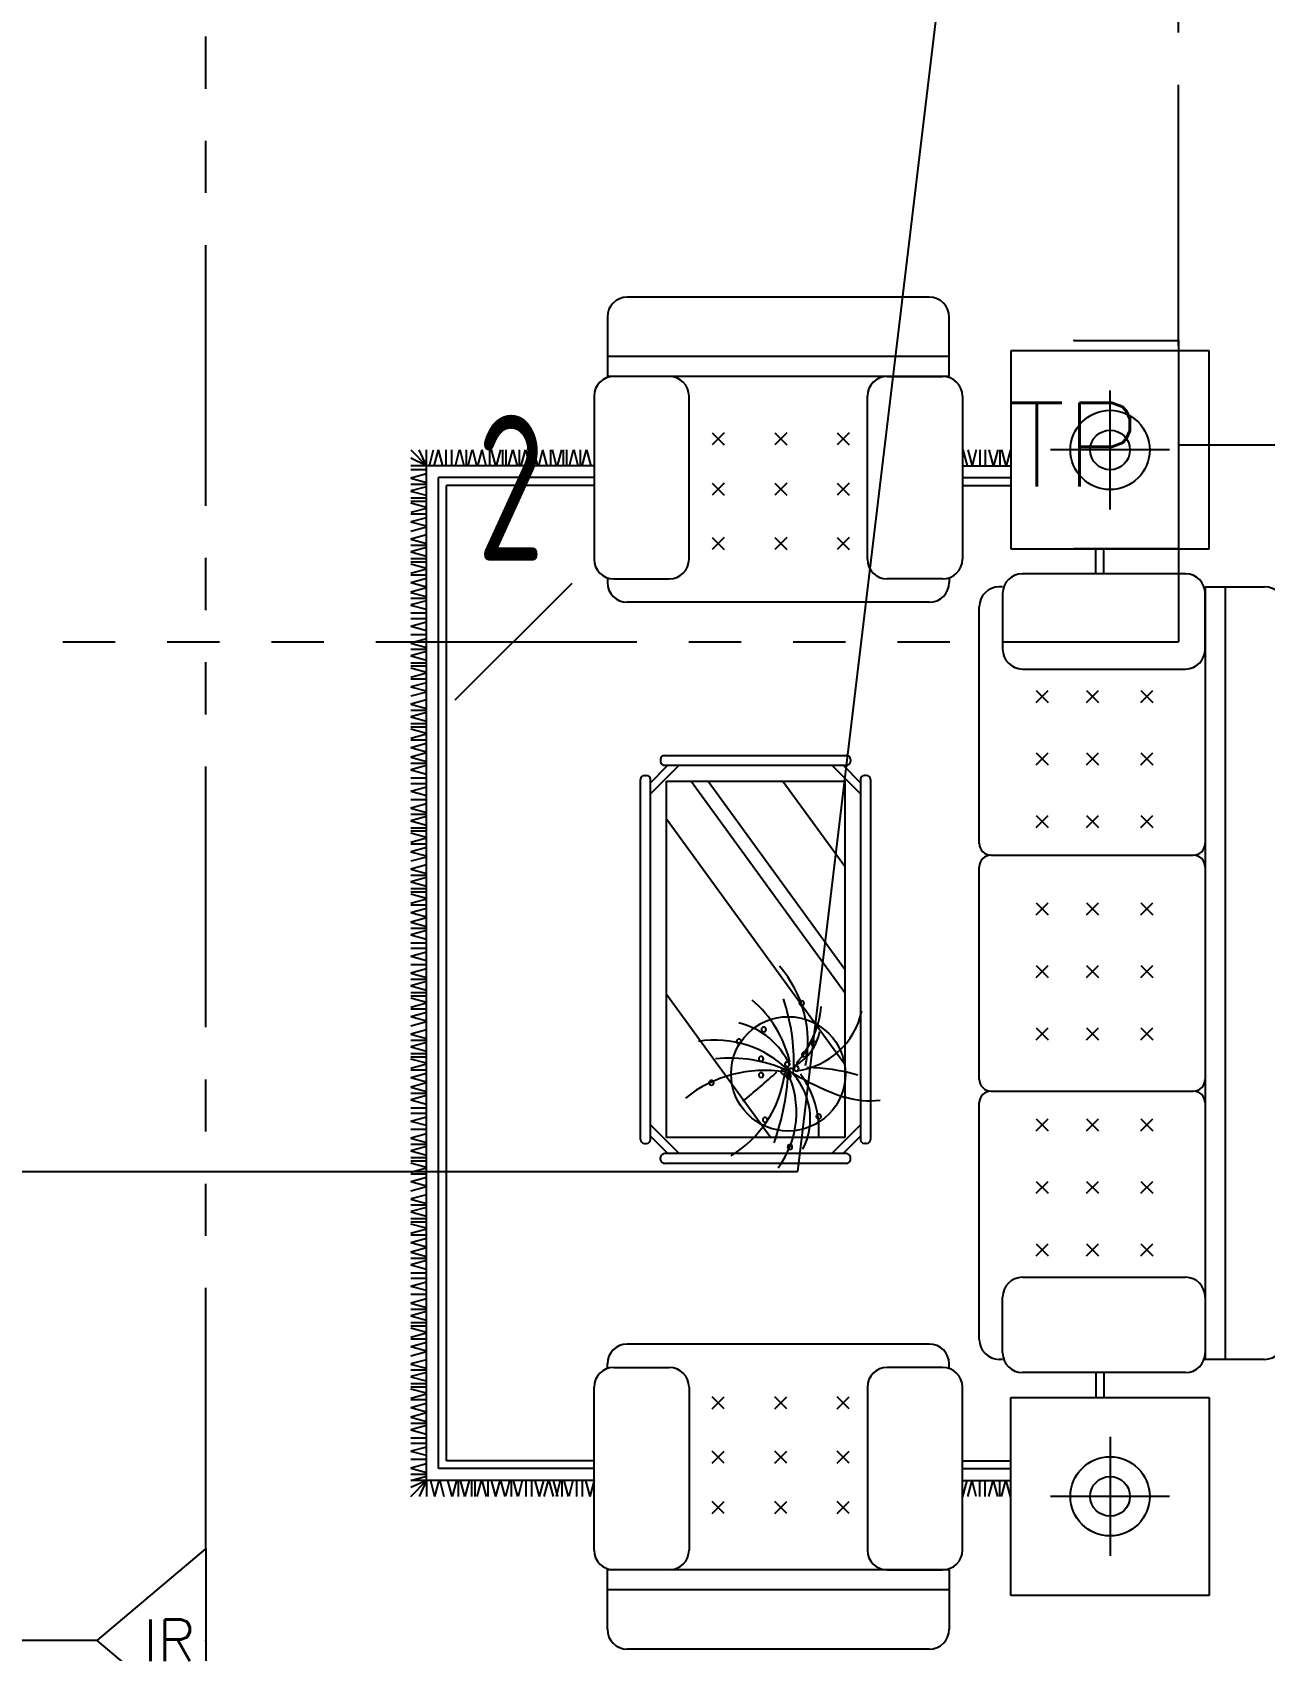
# Model space of a CAD drawing. Extents: x -41969 to 449372, y 65390 to 759577.
# Drawn here: x 323805 to 326758, y 710977 to 714857 of the extents above; entities that cross this region are included whole.
import ezdxf
from ezdxf.enums import TextEntityAlignment as Align

# ---------------------------------------------------------------- set-up
doc = ezdxf.new("R2010")
doc.units = 0
doc.header["$LTSCALE"] = 1000
doc.header["$MEASUREMENT"] = 0
doc.linetypes.add('PHANTOM2', pattern=[1.25, 0.625, -0.125, 0.125, -0.125, 0.125, -0.125])
doc.linetypes.add('PHANTOM3', pattern=[1.5, 0.625, -0.125, 0.125, -0.125, 0.125, -0.125, 0.125, -0.125])
for name, color, linetype in [('DIM-照明', 3, 'Continuous'), ('EQUIP-通讯', 241, 'Continuous'), ('WIRE-照明', 120, 'Continuous'), ('装修家具', 8, 'Continuous')]:
    doc.layers.add(name, color=color, linetype=linetype)
doc.styles.add('_TEL_DIM', font='SIMPLEX', dxfattribs={"width": 0.8, "height": 3.5, "bigfont": 'HZTXT'})
doc.styles.add('DIM_FONT', font='SIMPLEX', dxfattribs={"width": 0.7, "bigfont": 'GBCBIG'})
doc.styles.get("Standard").update_dxf_attribs({"font": 'gbenor.shx', "bigfont": 'gbcbig.shx'})
doc.linetypes.add('TV', pattern='A,2.8,-0.1,["TV",_TEL_DIM,S=0.07,R=0,X=0,Y=-0.1],-0.52', length=3.42)

# ---------------------------------------------------------------- blocks, each defined once
blk = doc.blocks.new('A$C65FF3140')
at = {"color": 8}
for p, q in [((-10950.9, -6010.3), (-11674.9, -6010.3)), ((-11722.4, -6057.8), (-11722.4, -6202.9)), ((-10903.4, -6200.3), (-10903.4, -6057.8)), ((-10903.4, -6152.8), (-11722.4, -6152.8)), ((-10280.4, -6139.1), (-10755.2, -6139.1)), ((-10755.2, -6139.1), (-10755.2, -6613.9)), ((-10280.4, -6613.9), (-10280.4, -6139.1)), ((-10903.4, -6200.3), (-11722.4, -6200.3)), ((-11574.1, -6200.3), (-11706.7, -6200.3)), ((-11051.8, -6200.3), (-10919.1, -6200.3)), ((-10517.8, -6518.9), (-10517.8, -6234)), ((-11754.2, -6247.7), (-11754.2, -6638.2)), ((-11526.6, -6638.2), (-11526.6, -6247.7)), ((-11099.2, -6638.2), (-11099.2, -6247.7)), ((-10871.7, -6247.7), (-10871.7, -6638.2)), ((-11442.2, -6335.4), (-11470.9, -6364)), ((-11470.9, -6335.4), (-11442.2, -6364)), ((-11292.6, -6335.4), (-11321.2, -6364)), ((-11321.2, -6335.4), (-11292.6, -6364)), ((-11142.9, -6335.4), (-11171.6, -6364)), ((-11171.6, -6335.4), (-11142.9, -6364)), ((-12193.4, -6376.5), (-12155.4, -6414.5)), ((-12155.4, -6414.5), (-12193.4, -6396.5)), ((-12155.4, -6414.5), (-12173.1, -6376.5)), ((-12155.4, -6414.5), (-12155.4, -6376.5)), ((-12148.8, -6414.5), (-12138.6, -6376.5)), ((-12137.3, -6414.5), (-12127.2, -6376.5)), ((-12116.8, -6414.5), (-12127, -6376.5)), ((-12108.4, -6414.5), (-12108.4, -6376.5)), ((-12095.4, -6414.5), (-12095.4, -6376.5)), ((-12086.6, -6414.5), (-12076.5, -6376.5)), ((-12065.2, -6414.5), (-12075.4, -6376.5)), ((-12060.2, -6414.5), (-12060.2, -6376.5)), ((-12056.2, -6414.5), (-12046.1, -6376.5)), ((-12034.8, -6414.5), (-12045, -6376.5)), ((-12032.9, -6414.5), (-12022.7, -6376.5)), ((-12012.4, -6414.5), (-12022.5, -6376.5)), ((-12004, -6414.5), (-12004, -6376.5)), ((-11989.8, -6414.5), (-12000, -6376.5)), ((-11987.9, -6414.5), (-11977.8, -6376.5)), ((-11973.2, -6414.5), (-11973.2, -6376.5)), ((-11965.2, -6414.5), (-11965.2, -6376.5)), ((-11959.3, -6414.5), (-11949.1, -6376.5)), ((-11937.8, -6414.5), (-11948, -6376.5)), ((-11932.8, -6414.5), (-11932.8, -6376.5)), ((-11928.9, -6414.5), (-11918.7, -6376.5)), ((-11907.4, -6414.5), (-11917.6, -6376.5)), ((-11888.8, -6414.5), (-11899, -6376.5)), ((-11886.9, -6414.5), (-11876.7, -6376.5)), ((-11866.4, -6414.5), (-11876.6, -6376.5)), ((-11858, -6414.5), (-11858, -6376.5)), ((-11843.9, -6414.5), (-11854, -6376.5)), ((-11842, -6414.5), (-11831.8, -6376.5)), ((-11827.2, -6414.5), (-11827.2, -6376.5)), ((-11819.2, -6414.5), (-11819.2, -6376.5)), ((-11813.3, -6414.5), (-11803.1, -6376.5)), ((-11791.9, -6414.5), (-11802, -6376.5)), ((-11786.8, -6414.5), (-11786.8, -6376.5)), ((-11782.9, -6414.5), (-11772.7, -6376.5)), ((-11761.4, -6414.5), (-11771.6, -6376.5)), ((-10870.3, -6376.5), (-10860.1, -6414.5)), ((-10858.8, -6376.5), (-10848.6, -6414.5)), ((-10838.3, -6376.5), (-10848.4, -6414.5)), ((-10829.9, -6376.5), (-10829.9, -6414.5)), ((-10816.9, -6376.5), (-10816.9, -6414.5)), ((-10808.1, -6376.5), (-10797.9, -6414.5)), ((-10786.7, -6376.5), (-10796.8, -6414.5)), ((-10781.6, -6376.5), (-10781.6, -6414.5)), ((-10777.7, -6376.5), (-10767.5, -6414.5)), ((-10756.3, -6376.5), (-10766.4, -6414.5)), ((-10375.4, -6376.5), (-10660.3, -6376.5)), ((-12155.4, -6414.5), (-12193.4, -6414.5)), ((-12155.4, -6424), (-12193.4, -6424)), ((-12155.4, -6434), (-12193.4, -6444.2)), ((-12155.4, -8847), (-12155.4, -6414.5)), ((-11754.2, -6414.5), (-12155.4, -6414.5)), ((-10871.7, -6414.5), (-10755.2, -6414.5)), ((-12155.4, -6455.5), (-12193.4, -6445.3)), ((-12155.4, -6459.4), (-12193.4, -6459.4)), ((-12155.4, -6464.5), (-12193.4, -6474.6)), ((-12155.4, -6485.9), (-12193.4, -6475.7)), ((-12126.9, -8818.5), (-12126.9, -6442.9)), ((-11754.2, -6442.9), (-12126.9, -6442.9)), ((-12108, -8799.5), (-12108, -6461.9)), ((-11754.2, -6461.9), (-12108, -6461.9)), ((-11442.2, -6456), (-11470.9, -6484.6)), ((-11470.9, -6456), (-11442.2, -6484.6)), ((-11292.6, -6456), (-11321.2, -6484.6)), ((-11321.2, -6456), (-11292.6, -6484.6)), ((-11142.9, -6456), (-11171.6, -6484.6)), ((-11171.6, -6456), (-11142.9, -6484.6)), ((-10871.7, -6442.9), (-10755.2, -6442.9)), ((-10871.7, -6461.9), (-10755.2, -6461.9)), ((-12155.4, -6491.8), (-12193.4, -6491.8)), ((-12155.4, -6499.8), (-12193.4, -6499.8)), ((-12155.4, -6514.5), (-12193.4, -6504.4)), ((-12155.4, -6516.5), (-12193.4, -6526.6)), ((-12155.4, -6530.6), (-12193.4, -6530.6)), ((-12155.4, -6539), (-12193.4, -6549.2)), ((-12155.4, -6559.5), (-12193.4, -6549.3)), ((-12155.4, -6561.4), (-12193.4, -6571.6)), ((-12155.4, -6580), (-12193.4, -6590.2)), ((-12155.4, -6601.5), (-12193.4, -6591.3)), ((-11442.2, -6586.2), (-11470.9, -6614.9)), ((-11470.9, -6586.2), (-11442.2, -6614.9)), ((-11321.2, -6586.2), (-11292.6, -6614.9)), ((-11292.6, -6586.2), (-11321.2, -6614.9)), ((-11142.9, -6586.2), (-11171.6, -6614.9)), ((-11171.6, -6586.2), (-11142.9, -6614.9)), ((-12155.4, -6605.4), (-12193.4, -6605.4)), ((-12155.4, -6610.4), (-12193.4, -6620.6)), ((-12155.4, -6631.9), (-12193.4, -6621.7)), ((-10755.2, -6613.9), (-10280.4, -6613.9)), ((-10551.6, -6673.1), (-10551.6, -6613.9)), ((-10532.6, -6673.1), (-10532.6, -6613.9)), ((-12155.4, -6637.8), (-12193.4, -6637.8)), ((-12155.4, -6645.8), (-12193.4, -6645.8)), ((-12155.4, -6660.5), (-12193.4, -6650.4)), ((-12155.4, -6662.4), (-12193.4, -6672.6)), ((-12155.4, -6676.6), (-12193.4, -6676.6)), ((-12155.4, -6685), (-12193.4, -6695.1)), ((-12155.4, -6705.5), (-12193.4, -6695.3)), ((-12155.4, -6707.4), (-12193.4, -6717.6)), ((-11722.4, -6685.6), (-11722.4, -6694.1)), ((-11706.7, -6685.6), (-11574.1, -6685.6)), ((-10919.1, -6685.6), (-11051.8, -6685.6)), ((-10903.4, -6685.6), (-10903.4, -6694.1)), ((-10775.3, -6704.9), (-10783.7, -6704.9)), ((-10337.4, -6673.1), (-10727.8, -6673.1)), ((-10289.9, -6704.9), (-10147.5, -6704.9)), ((-10289.9, -6704.9), (-10289.9, -8556.6)), ((-10242.4, -6704.9), (-10242.4, -8556.6)), ((-12155.4, -6728.8), (-12193.4, -6718.7)), ((-12155.4, -6732.8), (-12193.4, -6732.8)), ((-12155.4, -6737.8), (-12193.4, -6748)), ((-12155.4, -6759.2), (-12193.4, -6749.1)), ((-10950.9, -6741.5), (-11674.9, -6741.5)), ((-10775.3, -6720.6), (-10775.3, -6854.2)), ((-10289.9, -6854.2), (-10289.9, -6720.6)), ((-12155.4, -6768), (-12193.4, -6768)), ((-12155.4, -6781), (-12193.4, -6781)), ((-10831.2, -7320.4), (-10831.2, -6752.3)), ((-12155.4, -6789.4), (-12193.4, -6799.6)), ((-12155.4, -6809.9), (-12193.4, -6799.8)), ((-12155.4, -6819.4), (-12193.4, -6819.4)), ((-12155.4, -6829.5), (-12193.4, -6839.7)), ((-12155.4, -6851), (-12193.4, -6840.8)), ((-12155.4, -6854.9), (-12193.4, -6854.9)), ((-12155.4, -6859.9), (-12193.4, -6870.1)), ((-12155.4, -6881.4), (-12193.4, -6871.2)), ((-12155.4, -6887.3), (-12193.4, -6887.3)), ((-12155.4, -6895.2), (-12193.4, -6895.2)), ((-12155.4, -6910), (-12193.4, -6899.8)), ((-10727.8, -6901.6), (-10337.4, -6901.6)), ((-12155.4, -6911.9), (-12193.4, -6922.1)), ((-12155.4, -6926.1), (-12193.4, -6926.1)), ((-12155.4, -6934.4), (-12193.4, -6944.6)), ((-12155.4, -6955), (-12193.4, -6944.8)), ((-12155.4, -6956.9), (-12193.4, -6967.1)), ((-12155.4, -6975.5), (-12193.4, -6985.7)), ((-10695.1, -6981.9), (-10666.5, -6953.3)), ((-10695.1, -6953.3), (-10666.5, -6981.9)), ((-10574.5, -6981.9), (-10545.8, -6953.3)), ((-10574.5, -6953.3), (-10545.8, -6981.9)), ((-10444.2, -6981.9), (-10415.6, -6953.3)), ((-10444.2, -6953.3), (-10415.6, -6981.9)), ((-12155.4, -6996.9), (-12193.4, -6986.8)), ((-12155.4, -7000.9), (-12193.4, -7000.9)), ((-12155.4, -7005.9), (-12193.4, -7016.1)), ((-12155.4, -7027.4), (-12193.4, -7017.2)), ((-12155.4, -7033.3), (-12193.4, -7033.3)), ((-12155.4, -7041.2), (-12193.4, -7041.2)), ((-12155.4, -7056), (-12193.4, -7045.8)), ((-12155.4, -7057.9), (-12193.4, -7068.1)), ((-12155.4, -7072.1), (-12193.4, -7072.1)), ((-12155.4, -7080.4), (-12193.4, -7090.6)), ((-12155.4, -7101), (-12193.4, -7090.8)), ((-12155.4, -7102.9), (-12193.4, -7113)), ((-12155.4, -7124.3), (-12193.4, -7114.1)), ((-12155.4, -7128.3), (-12193.4, -7128.3)), ((-12155.4, -7133.3), (-12193.4, -7143.5)), ((-11619, -7201.2), (-11550.4, -7132.5)), ((-11619, -7174.3), (-11577.2, -7132.5)), ((-11594.7, -7118.3), (-11594.7, -7123)), ((-11585.2, -7108.8), (-11149.5, -7108.8)), ((-11585.2, -7132.5), (-11149.5, -7132.5)), ((-11115.7, -7201.2), (-11184.4, -7132.5)), ((-11115.7, -7174.3), (-11157.5, -7132.5)), ((-11140, -7118.3), (-11140, -7123)), ((-10695.1, -7131.6), (-10666.5, -7102.9)), ((-10695.1, -7102.9), (-10666.5, -7131.6)), ((-10574.5, -7131.6), (-10545.8, -7102.9)), ((-10574.5, -7102.9), (-10545.8, -7131.6)), ((-10444.2, -7102.9), (-10415.6, -7131.6)), ((-10444.2, -7131.6), (-10415.6, -7102.9)), ((-12155.4, -7154.7), (-12193.4, -7144.5)), ((-12155.4, -7163.5), (-12193.4, -7163.5)), ((-12155.4, -7176.5), (-12193.4, -7176.5)), ((-11642.8, -8029.3), (-11642.8, -7166.3)), ((-11633.3, -7156.8), (-11628.5, -7156.8)), ((-11619, -8029.3), (-11619, -7166.3)), ((-11581, -7170.5), (-11153.7, -7170.5)), ((-11581, -8025.1), (-11581, -7170.5)), ((-11521.8, -7170.5), (-11153.7, -7677.2)), ((-11481, -7170.5), (-11153.7, -7621)), ((-11301.8, -7170.5), (-11153.7, -7374.4)), ((-11153.7, -7170.5), (-11153.7, -8025.1)), ((-11115.7, -7166.3), (-11115.7, -8029.3)), ((-11101.5, -7156.8), (-11106.2, -7156.8)), ((-11092, -7166.3), (-11092, -8029.3)), ((-12155.4, -7184.9), (-12193.4, -7195.1)), ((-12155.4, -7205.4), (-12193.4, -7195.2)), ((-12155.4, -7214.9), (-12193.4, -7214.9)), ((-12155.4, -7225), (-12193.4, -7235.2)), ((-12155.4, -7246.4), (-12193.4, -7236.3)), ((-12155.4, -7250.4), (-12193.4, -7250.4)), ((-10695.1, -7281.2), (-10666.5, -7252.6)), ((-10695.1, -7252.6), (-10666.5, -7281.2)), ((-10574.5, -7281.2), (-10545.8, -7252.6)), ((-10574.5, -7252.6), (-10545.8, -7281.2)), ((-10444.2, -7281.2), (-10415.6, -7252.6)), ((-10444.2, -7252.6), (-10415.6, -7281.2)), ((-12155.4, -7255.4), (-12193.4, -7265.6)), ((-12155.4, -7276.8), (-12193.4, -7266.7)), ((-12155.4, -7282.8), (-12193.4, -7282.8)), ((-12155.4, -7290.7), (-12193.4, -7290.7)), ((-11581, -7261), (-11153.7, -7849.2)), ((-12155.4, -7305.5), (-12193.4, -7295.3)), ((-12155.4, -7307.4), (-12193.4, -7317.6)), ((-12155.4, -7321.6), (-12193.4, -7321.6)), ((-12155.4, -7329.9), (-12193.4, -7340.1)), ((-12155.4, -7350.4), (-12193.4, -7340.3)), ((-12155.4, -7352.4), (-12193.4, -7362.5)), ((-10802.7, -7348), (-10318.4, -7348)), ((-12155.4, -7371), (-12193.4, -7381.1)), ((-12155.4, -7392.4), (-12193.4, -7382.2)), ((-12155.4, -7396.4), (-12193.4, -7396.4)), ((-12155.4, -7401.4), (-12193.4, -7411.6)), ((-10831.2, -7885.9), (-10831.2, -7375.5)), ((-12155.4, -7422.8), (-12193.4, -7412.6)), ((-12155.4, -7428.8), (-12193.4, -7428.8)), ((-12155.4, -7436.7), (-12193.4, -7436.7)), ((-12155.4, -7451.5), (-12193.4, -7441.3)), ((-12155.4, -7453.4), (-12193.4, -7463.6)), ((-12155.4, -7467.5), (-12193.4, -7467.5)), ((-12155.4, -7475.9), (-12193.4, -7486.1)), ((-12155.4, -7496.4), (-12193.4, -7486.2)), ((-10695.1, -7462.5), (-10666.5, -7491.2)), ((-10695.1, -7491.2), (-10666.5, -7462.5)), ((-10574.5, -7462.5), (-10545.8, -7491.2)), ((-10574.5, -7491.2), (-10545.8, -7462.5)), ((-10444.2, -7462.5), (-10415.6, -7491.2)), ((-10444.2, -7491.2), (-10415.6, -7462.5)), ((-12155.4, -7498.3), (-12193.4, -7508.5)), ((-12155.4, -7519.8), (-12193.4, -7509.6)), ((-12155.4, -7523.7), (-12193.4, -7523.7)), ((-12155.4, -7528.7), (-12193.4, -7538.9)), ((-12155.4, -7550.2), (-12193.4, -7540)), ((-12155.4, -7559), (-12193.4, -7559)), ((-12155.4, -7572), (-12193.4, -7572)), ((-12155.4, -7580.3), (-12193.4, -7590.5)), ((-12155.4, -7600.9), (-12193.4, -7590.7)), ((-12155.4, -7610.4), (-12193.4, -7610.4)), ((-12155.4, -7620.5), (-12193.4, -7630.6)), ((-12155.4, -7641.9), (-12193.4, -7631.7)), ((-10695.1, -7612.2), (-10666.5, -7640.8)), ((-10695.1, -7640.8), (-10666.5, -7612.2)), ((-10574.5, -7612.2), (-10545.8, -7640.8)), ((-10574.5, -7640.8), (-10545.8, -7612.2)), ((-10444.2, -7640.8), (-10415.6, -7612.2)), ((-10444.2, -7612.2), (-10415.6, -7640.8)), ((-12155.4, -7645.9), (-12193.4, -7645.9)), ((-12155.4, -7650.9), (-12193.4, -7661)), ((-12155.4, -7672.3), (-12193.4, -7662.1)), ((-12155.4, -7678.2), (-12193.4, -7678.2)), ((-11581, -7680.8), (-11330.9, -8025.1)), ((-12155.4, -7686.2), (-12193.4, -7686.2)), ((-12155.4, -7701), (-12193.4, -7690.8)), ((-12155.4, -7702.9), (-12193.4, -7713)), ((-12155.4, -7717), (-12193.4, -7717)), ((-12155.4, -7725.4), (-12193.4, -7735.6)), ((-12155.4, -7745.9), (-12193.4, -7735.7)), ((-12155.4, -7747.8), (-12193.4, -7758)), ((-12155.4, -7766.4), (-12193.4, -7776.6)), ((-12155.4, -7787.9), (-12193.4, -7777.7)), ((-12155.4, -7791.8), (-12193.4, -7791.8)), ((-12155.4, -7796.8), (-12193.4, -7807)), ((-10695.1, -7761.8), (-10666.5, -7790.5)), ((-10695.1, -7790.5), (-10666.5, -7761.8)), ((-10574.5, -7761.8), (-10545.8, -7790.5)), ((-10574.5, -7790.5), (-10545.8, -7761.8)), ((-10444.2, -7761.8), (-10415.6, -7790.5)), ((-10444.2, -7790.5), (-10415.6, -7761.8)), ((-12155.4, -7818.3), (-12193.4, -7808.1)), ((-12155.4, -7824.2), (-12193.4, -7824.2)), ((-12155.4, -7832.2), (-12193.4, -7832.2)), ((-12155.4, -7846.9), (-12193.4, -7836.8)), ((-12155.4, -7848.9), (-12193.4, -7859)), ((-12155.4, -7863), (-12193.4, -7863)), ((-12155.4, -7871.4), (-12193.4, -7881.5)), ((-12155.4, -7891.9), (-12193.4, -7881.7)), ((-12155.4, -7893.8), (-12193.4, -7904)), ((-12155.4, -7915.2), (-12193.4, -7905.1)), ((-10802.7, -7913.5), (-10318.4, -7913.5)), ((-12155.4, -7919.2), (-12193.4, -7919.2)), ((-12155.4, -7924.2), (-12193.4, -7934.4)), ((-12155.4, -7945.7), (-12193.4, -7935.5)), ((-10831.2, -8509.1), (-10831.2, -7941.1)), ((-12155.4, -7954.5), (-12193.4, -7954.5)), ((-12155.4, -7967.5), (-12193.4, -7967.5)), ((-12155.4, -7975.8), (-12193.4, -7986)), ((-12155.4, -7996.3), (-12193.4, -7986.2)), ((-10695.1, -8008.9), (-10666.5, -7980.2)), ((-10695.1, -7980.2), (-10666.5, -8008.9)), ((-10574.5, -8008.9), (-10545.8, -7980.2)), ((-10574.5, -7980.2), (-10545.8, -8008.9)), ((-10444.2, -8008.9), (-10415.6, -7980.2)), ((-10444.2, -7980.2), (-10415.6, -8008.9)), ((-12155.4, -8005.8), (-12193.4, -8005.8)), ((-12155.4, -8015.9), (-12193.4, -8026.1)), ((-12155.4, -8037.4), (-12193.4, -8027.2)), ((-11619, -7994.5), (-11550.4, -8063.1)), ((-11619, -8021.3), (-11577.2, -8063.1)), ((-11153.7, -8025.1), (-11581, -8025.1)), ((-11115.7, -7994.5), (-11184.4, -8063.1)), ((-11115.7, -8021.3), (-11157.5, -8063.1)), ((-12155.4, -8041.3), (-12193.4, -8041.3)), ((-12155.4, -8046.3), (-12193.4, -8056.5)), ((-12155.4, -8067.8), (-12193.4, -8057.6)), ((-11633.3, -8038.8), (-11628.5, -8038.8)), ((-11149.5, -8063.1), (-11585.2, -8063.1)), ((-11101.5, -8038.8), (-11106.2, -8038.8)), ((-12155.4, -8073.7), (-12193.4, -8073.7)), ((-12155.4, -8081.6), (-12193.4, -8081.6)), ((-12155.4, -8096.4), (-12193.4, -8086.3)), ((-12155.4, -8098.3), (-12193.4, -8108.5)), ((-11594.7, -8077.4), (-11594.7, -8072.6)), ((-11149.5, -8086.9), (-11585.2, -8086.9)), ((-11140, -8077.4), (-11140, -8072.6)), ((-12155.4, -8112.5), (-12193.4, -8112.5)), ((-12155.4, -8120.9), (-12193.4, -8131)), ((-12155.4, -8141.4), (-12193.4, -8131.2)), ((-12155.4, -8143.3), (-12193.4, -8153.5)), ((-10695.1, -8158.5), (-10666.5, -8129.9)), ((-10695.1, -8129.9), (-10666.5, -8158.5)), ((-10574.5, -8158.5), (-10545.8, -8129.9)), ((-10574.5, -8129.9), (-10545.8, -8158.5)), ((-10444.2, -8129.9), (-10415.6, -8158.5)), ((-10444.2, -8158.5), (-10415.6, -8129.9)), ((-12155.4, -8161.9), (-12193.4, -8172.1)), ((-12155.4, -8183.4), (-12193.4, -8173.2)), ((-12155.4, -8187.3), (-12193.4, -8187.3)), ((-12155.4, -8192.3), (-12193.4, -8202.5)), ((-12155.4, -8213.8), (-12193.4, -8203.6)), ((-12155.4, -8219.7), (-12193.4, -8219.7)), ((-12155.4, -8227.6), (-12193.4, -8227.6)), ((-12155.4, -8242.4), (-12193.4, -8232.2)), ((-12155.4, -8244.3), (-12193.4, -8254.5)), ((-12155.4, -8258.5), (-12193.4, -8258.5)), ((-12155.4, -8266.8), (-12193.4, -8277)), ((-12155.4, -8287.4), (-12193.4, -8277.2)), ((-12155.4, -8289.3), (-12193.4, -8299.5)), ((-12155.4, -8310.7), (-12193.4, -8300.5)), ((-10695.1, -8308.2), (-10666.5, -8279.5)), ((-10695.1, -8279.5), (-10666.5, -8308.2)), ((-10574.5, -8308.2), (-10545.8, -8279.5)), ((-10574.5, -8279.5), (-10545.8, -8308.2)), ((-10444.2, -8308.2), (-10415.6, -8279.5)), ((-10444.2, -8279.5), (-10415.6, -8308.2)), ((-12155.4, -8314.7), (-12193.4, -8314.7)), ((-12155.4, -8319.7), (-12193.4, -8329.9)), ((-12155.4, -8341.1), (-12193.4, -8330.9)), ((-12155.4, -8349.9), (-12193.4, -8349.9)), ((-12155.4, -8362.9), (-12193.4, -8362.9)), ((-12155.4, -8371.3), (-12193.4, -8381.5)), ((-10727.8, -8359.8), (-10337.4, -8359.8)), ((-12155.4, -8391.8), (-12193.4, -8381.6)), ((-12155.4, -8401.3), (-12193.4, -8401.3)), ((-12155.4, -8411.4), (-12193.4, -8421.6)), ((-10775.3, -8540.9), (-10775.3, -8407.3)), ((-10289.9, -8407.3), (-10289.9, -8540.9)), ((-12155.4, -8432.8), (-12193.4, -8422.7)), ((-12155.4, -8436.8), (-12193.4, -8436.8)), ((-12155.4, -8441.8), (-12193.4, -8452)), ((-12155.4, -8463.3), (-12193.4, -8453.1)), ((-12155.4, -8469.2), (-12193.4, -8469.2)), ((-12155.4, -8477.1), (-12193.4, -8477.1)), ((-12155.4, -8491.9), (-12193.4, -8481.7)), ((-12155.4, -8493.8), (-12193.4, -8504)), ((-12155.4, -8508), (-12193.4, -8508)), ((-12155.4, -8516.3), (-12193.4, -8526.5)), ((-12155.4, -8536.8), (-12193.4, -8526.7)), ((-10950.9, -8519.9), (-11674.9, -8519.9)), ((-12155.4, -8538.8), (-12193.4, -8548.9)), ((-12155.4, -8557.4), (-12193.4, -8567.6)), ((-12155.4, -8578.8), (-12193.4, -8568.6)), ((-11722.4, -8575.8), (-11722.4, -8567.4)), ((-10903.4, -8575.8), (-10903.4, -8567.4)), ((-10775.3, -8556.6), (-10783.7, -8556.6)), ((-10147.5, -8556.6), (-10292.6, -8556.6)), ((-12155.4, -8582.8), (-12193.4, -8582.8)), ((-12155.4, -8587.8), (-12193.4, -8598)), ((-12155.4, -8609.2), (-12193.4, -8599.1)), ((-11706.7, -8575.8), (-11574.1, -8575.8)), ((-10919.1, -8575.8), (-11051.8, -8575.8)), ((-10337.4, -8588.4), (-10727.8, -8588.4)), ((-10551.6, -8588.4), (-10551.6, -8647.6)), ((-10532.6, -8588.4), (-10532.6, -8647.6)), ((-12155.4, -8615.2), (-12193.4, -8615.2)), ((-12155.4, -8623.1), (-12193.4, -8623.1)), ((-12155.4, -8637.9), (-12193.4, -8627.7)), ((-12155.4, -8639.8), (-12193.4, -8650)), ((-11754.2, -9013.7), (-11754.2, -8623.3)), ((-11526.6, -8623.3), (-11526.6, -9013.7)), ((-11442.2, -8675.2), (-11470.9, -8646.6)), ((-11470.9, -8675.2), (-11442.2, -8646.6)), ((-11321.2, -8675.2), (-11292.6, -8646.6)), ((-11292.6, -8675.2), (-11321.2, -8646.6)), ((-11142.9, -8675.2), (-11171.6, -8646.6)), ((-11171.6, -8675.2), (-11142.9, -8646.6)), ((-11099.2, -8623.3), (-11099.2, -9013.7)), ((-10871.7, -9013.7), (-10871.7, -8623.3)), ((-10755.2, -9122.4), (-10755.2, -8647.6)), ((-10755.2, -8647.6), (-10280.4, -8647.6)), ((-10280.4, -8647.6), (-10280.4, -9122.4)), ((-12155.4, -8653.9), (-12193.4, -8653.9)), ((-12155.4, -8662.3), (-12193.4, -8672.5)), ((-12155.4, -8682.8), (-12193.4, -8672.7)), ((-12155.4, -8684.7), (-12193.4, -8694.9)), ((-12155.4, -8706.2), (-12193.4, -8696)), ((-12155.4, -8710.1), (-12193.4, -8710.1)), ((-12155.4, -8715.2), (-12193.4, -8725.3)), ((-12155.4, -8736.6), (-12193.4, -8726.4)), ((-12155.4, -8745.4), (-12193.4, -8745.4)), ((-12155.4, -8758.4), (-12193.4, -8758.4)), ((-12155.4, -8766.8), (-12193.4, -8776.9)), ((-10517.8, -8742.6), (-10517.8, -9027.4)), ((-12155.4, -8787.3), (-12193.4, -8777.1)), ((-12155.4, -8796.8), (-12193.4, -8796.8)), ((-11754.2, -8799.5), (-12108, -8799.5)), ((-11442.2, -8805.5), (-11470.9, -8776.8)), ((-11470.9, -8805.5), (-11442.2, -8776.8)), ((-11292.6, -8805.5), (-11321.2, -8776.8)), ((-11321.2, -8805.5), (-11292.6, -8776.8)), ((-11142.9, -8805.5), (-11171.6, -8776.8)), ((-11171.6, -8805.5), (-11142.9, -8776.8)), ((-10871.7, -8799.5), (-10755.2, -8799.5)), ((-12155.4, -8806.9), (-12193.4, -8817)), ((-12155.4, -8828.3), (-12193.4, -8818.1)), ((-12155.4, -8832.3), (-12193.4, -8832.3)), ((-12155.4, -8837.3), (-12193.4, -8847.5)), ((-11754.2, -8818.5), (-12126.9, -8818.5)), ((-10871.7, -8818.5), (-10755.2, -8818.5)), ((-12193.4, -8885), (-12155.4, -8847)), ((-12155.4, -8847), (-12193.4, -8847)), ((-12155.4, -8847), (-12193.4, -8863.7)), ((-12155.4, -8847), (-12173.3, -8885)), ((-11754.2, -8847), (-12155.4, -8847)), ((-12155.4, -8847), (-12155.4, -8885)), ((-12146.5, -8847), (-12136.3, -8885)), ((-12126, -8847), (-12136.2, -8885)), ((-12124.1, -8847), (-12113.9, -8885)), ((-12105.4, -8847), (-12095.3, -8885)), ((-12084, -8847), (-12094.2, -8885)), ((-12080.1, -8847), (-12080.1, -8885)), ((-12075, -8847), (-12064.9, -8885)), ((-12053.6, -8847), (-12063.8, -8885)), ((-12047.7, -8847), (-12047.7, -8885)), ((-12039.7, -8847), (-12039.7, -8885)), ((-12024.9, -8847), (-12035.1, -8885)), ((-12023, -8847), (-12012.9, -8885)), ((-12008.9, -8847), (-12008.9, -8885)), ((-12000.5, -8847), (-11990.3, -8885)), ((-11980, -8847), (-11990.2, -8885)), ((-11978.1, -8847), (-11967.9, -8885)), ((-11956.6, -8847), (-11966.8, -8885)), ((-11952.7, -8847), (-11952.7, -8885)), ((-11947.7, -8847), (-11937.5, -8885)), ((-11926.2, -8847), (-11936.4, -8885)), ((-11917.4, -8847), (-11917.4, -8885)), ((-11904.4, -8847), (-11904.4, -8885)), ((-11896.1, -8847), (-11885.9, -8885)), ((-11875.5, -8847), (-11885.7, -8885)), ((-11864.2, -8847), (-11874.4, -8885)), ((-11862.3, -8847), (-11852.2, -8885)), ((-11852.1, -8847), (-11841.9, -8885)), ((-11835.3, -8847), (-11845.4, -8885)), ((-11831.3, -8847), (-11831.3, -8885)), ((-11826.3, -8847), (-11816.1, -8885)), ((-11804.9, -8847), (-11815, -8885)), ((-11796.1, -8847), (-11796.1, -8885)), ((-11783.1, -8847), (-11783.1, -8885)), ((-11774.7, -8847), (-11764.5, -8885)), ((-11754.2, -8847), (-11764.3, -8885)), ((-10871.7, -8847), (-10755.2, -8847)), ((-10870.3, -8885), (-10860.1, -8847)), ((-10858.8, -8885), (-10848.6, -8847)), ((-10838.3, -8885), (-10848.4, -8847)), ((-10829.9, -8885), (-10829.9, -8847)), ((-10816.9, -8885), (-10816.9, -8847)), ((-10808.1, -8885), (-10797.9, -8847)), ((-10786.7, -8885), (-10796.8, -8847)), ((-10781.6, -8885), (-10781.6, -8847)), ((-10777.7, -8885), (-10767.5, -8847)), ((-10756.3, -8885), (-10766.4, -8847)), ((-11442.2, -8926.1), (-11470.9, -8897.5)), ((-11470.9, -8926.1), (-11442.2, -8897.5)), ((-11292.6, -8926.1), (-11321.2, -8897.5)), ((-11321.2, -8926.1), (-11292.6, -8897.5)), ((-11142.9, -8926.1), (-11171.6, -8897.5)), ((-11171.6, -8926.1), (-11142.9, -8897.5)), ((-10375.4, -8885), (-10660.3, -8885)), ((-11722.4, -9203.7), (-11722.4, -9058.5)), ((-10903.4, -9061.2), (-11722.4, -9061.2)), ((-11574.1, -9061.2), (-11706.7, -9061.2)), ((-11051.8, -9061.2), (-10919.1, -9061.2)), ((-10903.4, -9061.2), (-10903.4, -9203.7)), ((-10903.4, -9108.7), (-11722.4, -9108.7)), ((-10280.4, -9122.4), (-10755.2, -9122.4)), ((-10950.9, -9251.1), (-11674.9, -9251.1))]:
    blk.add_line(p, q, dxfattribs=at)
for centre, radius in [((-10517.8, -6376.5), 95), ((-10517.8, -6376.5), 47.5), ((-11288.9, -7872.2), 137.1), ((-10517.8, -8885), 95), ((-10517.8, -8885), 47.5)]:
    blk.add_circle(centre, radius, dxfattribs=at)
for centre, radius, start, end in [((-11674.9, -6057.8), 47.5, 90, 180), ((-10950.9, -6057.8), 47.5, 360, 90), ((-11706.7, -6247.7), 47.5, 90, 180), ((-11574.1, -6247.7), 47.5, 360, 90), ((-11051.8, -6247.7), 47.5, 90, 180), ((-10919.1, -6247.7), 47.5, 360, 90), ((-11706.7, -6638.2), 47.5, 180, 270), ((-11574.1, -6638.2), 47.5, 270, 360), ((-11051.8, -6638.2), 47.5, 180, 270), ((-10919.1, -6638.2), 47.5, 270, 360), ((-11674.9, -6694.1), 47.5, 180, 270), ((-10950.9, -6694.1), 47.5, 270, 360), ((-10783.7, -6752.3), 47.5, 90, 180), ((-10727.8, -6720.6), 47.5, 90, 180), ((-10337.4, -6720.6), 47.5, 360, 90), ((-10147.5, -6752.3), 47.5, 360, 90), ((-10727.8, -6854.2), 47.5, 180, 270), ((-10337.4, -6854.2), 47.5, 270, 360), ((-11585.2, -7118.3), 9.5, 90, 180), ((-11585.2, -7123), 9.5, 180, 270), ((-11149.5, -7118.3), 9.5, 360, 90), ((-11149.5, -7123), 9.5, 270, 360), ((-11633.3, -7166.3), 9.5, 90, 180), ((-11628.5, -7166.3), 9.5, 360, 90), ((-11106.2, -7166.3), 9.5, 90, 180), ((-11101.5, -7166.3), 9.5, 360, 90), ((-10802.7, -7319.5), 28.5, 180, 270), ((-10318.4, -7319.5), 28.5, 270, 360), ((-10802.7, -7376.4), 28.5, 90, 180), ((-10318.4, -7376.4), 28.5, 360, 90), ((-11519.9, -7796.6), 278.1, 348.5515, 40.9815), ((-11554.4, -7906.3), 276.6, 13.0452, 49.7766), ((-11752.4, -7845.7), 477.1, 358.3286, 18.729), ((-11454.1, -7684.5), 245.8, 318.7581, 353.8624), ((-11256.7, -7703), 5.7, 90, 270), ((-11256.7, -7703), 5.7, 270, 90), ((-11449.9, -7925.6), 180.8, 24.0956, 76.2953), ((-11291.6, -7683.2), 182.9, 276.9904, 348.0284), ((-11464, -8037.7), 246.6, 44.4861, 99.3762), ((-11407.1, -7794.3), 5.7, 90, 270), ((-11407.1, -7794.3), 5.7, 270, 90), ((-11347.6, -7765.6), 5.7, 90, 270), ((-11347.6, -7765.6), 5.7, 270, 90), ((-11330.3, -7746.9), 119.8, 298.8901, 348.4579), ((-11228.6, -7799.5), 5.7, 90, 270), ((-11228.6, -7799.5), 5.7, 270, 90), ((-11429.4, -8162.4), 328.1, 65.0888, 95.9637), ((-11353.9, -7836.1), 5.7, 90, 270), ((-11353.9, -7836.1), 5.7, 270, 90), ((-11250.5, -7825.6), 5.7, 90, 270), ((-11250.5, -7825.6), 5.7, 270, 90), ((-11344.4, -8172.6), 308.8, 81.2496, 128.2333), ((-11567.7, -7835.3), 272.8, 301.315, 352.1378), ((-12468.6, -6617.8), 1699.8, 309.0488, 312.6799), ((-11353.9, -7875.2), 5.7, 90, 270), ((-11353.9, -7875.2), 5.7, 270, 90), ((-11897.4, -7833.8), 609.8, 340.5249, 357.8244), ((-11491.7, -7964.2), 222.6, 323.3231, 25.7633), ((-11300.6, -7867.4), 5.7, 90, 270), ((-11300.6, -7867.4), 5.7, 270, 90), ((-11291.2, -7849.1), 5.7, 90, 270), ((-11288.1, -7877.8), 5.7, 90, 270), ((-11291.2, -7849.1), 5.7, 270, 90), ((-10891.6, -7205.3), 769.5, 238.9873, 250.361), ((-11288.1, -7877.8), 5.7, 270, 90), ((-11281.8, -7864.8), 5.7, 90, 270), ((-11396.4, -7980), 160.3, 332.9909, 45.9102), ((-11281.8, -7864.8), 5.7, 270, 90), ((-11269.3, -7859.6), 5.7, 90, 270), ((-11269.3, -7859.6), 5.7, 270, 90), ((-11436.5, -8005.6), 221.1, 355.8741, 36.9558), ((-11251.4, -8322.1), 465.2, 73.8561, 89.1105), ((-11472.9, -7893.5), 5.7, 90, 270), ((-11472.9, -7893.5), 5.7, 270, 90), ((-10802.7, -7885), 28.5, 180, 270), ((-10802.7, -7942), 28.5, 90, 180), ((-10318.4, -7885), 28.5, 270, 360), ((-10318.4, -7942), 28.5, 360, 90), ((-11092.3, -7728.4), 208.2, 252.9456, 276.4814), ((-11344.5, -7982.3), 5.7, 90, 270), ((-11344.5, -7982.3), 5.7, 270, 90), ((-11216, -7974.5), 5.7, 90, 270), ((-11216, -7974.5), 5.7, 270, 90), ((-11633.3, -8029.3), 9.5, 180, 270), ((-11628.5, -8029.3), 9.5, 270, 360), ((-11106.2, -8029.3), 9.5, 180, 270), ((-11101.5, -8029.3), 9.5, 270, 360), ((-11585.2, -8072.6), 9.5, 90, 180), ((-11284.9, -8047.5), 5.7, 90, 270), ((-11284.9, -8047.5), 5.7, 270, 90), ((-11149.5, -8072.6), 9.5, 360, 90), ((-11585.2, -8077.4), 9.5, 180, 270), ((-11149.5, -8077.4), 9.5, 270, 360), ((-10727.8, -8407.3), 47.5, 90, 180), ((-10337.4, -8407.3), 47.5, 360, 90), ((-11674.9, -8567.4), 47.5, 90, 180), ((-10950.9, -8567.4), 47.5, 360, 90), ((-10783.7, -8509.1), 47.5, 180, 270), ((-10147.5, -8509.1), 47.5, 270, 360), ((-10727.8, -8540.9), 47.5, 180, 270), ((-10337.4, -8540.9), 47.5, 270, 360), ((-11706.7, -8623.3), 47.5, 90, 180), ((-11574.1, -8623.3), 47.5, 360, 90), ((-11051.8, -8623.3), 47.5, 90, 180), ((-10919.1, -8623.3), 47.5, 360, 90), ((-11706.7, -9013.7), 47.5, 180, 270), ((-11574.1, -9013.7), 47.5, 270, 360), ((-11051.8, -9013.7), 47.5, 180, 270), ((-10919.1, -9013.7), 47.5, 270, 360), ((-11674.9, -9203.7), 47.5, 180, 270), ((-10950.9, -9203.7), 47.5, 270, 360)]:
    blk.add_arc(centre, radius, start, end, dxfattribs=at)
at = {"color": 8, "ltscale": 1e-06, "style": 'DIM_FONT', "text_generation_flag": 4, "width": 0.8, "flags": 9}
for tag, p, rotation in [('YSIZE', (7913.6, 18100), 270), ('XSIZE', (7913.6, 18100), 270), ('YSIZE', (5350, 12479.8), 270.0001), ('XSIZE', (5350, 12479.8), 270.0001), ('YSIZE', (7913.6, 10300), 270), ('XSIZE', (7913.6, 10300), 270), ('YSIZE', (5350, 4679.8), 270.0001), ('XSIZE', (5350, 4679.8), 270.0001), ('YSIZE', (-4020.2, -3750), 180.0001), ('XSIZE', (-4020.2, -3750), 180.0001), ('YSIZE', (3779.8, -3750), 180.0001), ('XSIZE', (3779.8, -3750), 180.0001), ('YSIZE', (12500, -4413.7), 270.0001), ('XSIZE', (12500, -4413.7), 270.0001), ('XSIZE', (12451, -6050.4), 180), ('YSIZE', (12451, -6050.4), 180), ('YSIZE', (10569.5, -6235.4), 180), ('XSIZE', (10569.5, -6235.4), 180), ('XSIZE', (-6200, -6313.6), 180), ('YSIZE', (-6200, -6313.6), 180), ('XSIZE', (1600, -6313.6), 180), ('YSIZE', (1600, -6313.6), 180)]:
    blk.add_attdef(tag, p, '', height=0.5, rotation=rotation, dxfattribs=at)
at = {"color": 8, "style": 'DIM_FONT', "oblique": 0, "width": 0.8, "flags": 9}
for tag, p, rotation in [('YSIZE', (5516.7, 17078.2), 360), ('XSIZE', (5516.7, 17078.2), 360), ('YSIZE', (5516.7, 9278.2), 360), ('XSIZE', (5516.7, 9278.2), 360), ('YSIZE', (-7221.8, -3916.7), 270), ('XSIZE', (-7221.8, -3916.7), 270), ('YSIZE', (578.2, -3916.7), 270), ('XSIZE', (578.2, -3916.7), 270)]:
    blk.add_attdef(tag, p, '', height=0.413, rotation=rotation, dxfattribs=at)
at = {"color": 8, "ltscale": 1e-06, "style": 'DIM_FONT', "width": 0.8, "flags": 9}
for tag, p, rotation in [('YSIZE', (5350, 16101), 89.9999), ('XSIZE', (5350, 16101), 89.9999), ('XSIZE', (7913.6, 10500), 90), ('YSIZE', (7913.6, 10500), 90), ('YSIZE', (7913.6, 2700.1), 90), ('XSIZE', (7913.6, 2700.1), 90), ('YSIZE', (-16900, -4413.7), 269.9999), ('XSIZE', (-16900, -4413.7), 269.9999)]:
    blk.add_attdef(tag, p, '', height=0.5, rotation=rotation, dxfattribs=at)
at = {"color": 8, "style": 'DIM_FONT', "text_generation_flag": 4, "width": 0.8, "flags": 9}
for tag, p, rotation in [('YSIZE', (5516.7, 11521.8), 0), ('XSIZE', (5516.7, 11521.8), 0), ('YSIZE', (5516.7, 3721.8), 0), ('XSIZE', (5516.7, 3721.8), 0), ('YSIZE', (9342.9, -1535.9), 180), ('XSIZE', (9342.9, -1535.9), 180), ('YSIZE', (-4978.2, -3916.7), 270), ('XSIZE', (-4978.2, -3916.7), 270), ('YSIZE', (2821.8, -3916.7), 270), ('XSIZE', (2821.8, -3916.7), 270)]:
    blk.add_attdef(tag, p, '', height=0.413, rotation=rotation, dxfattribs=at)
at = {"color": 8, "ltscale": 1e-06, "style": 'DIM_FONT', "oblique": 0, "width": 0.8, "flags": 9}
for tag, p, rotation in [('YSIZE', (5350, 8320.2), 89.9999), ('XSIZE', (5350, 8320.2), 89.9999), ('YSIZE', (-8179.8, -3750), 359.9999), ('XSIZE', (-8179.8, -3750), 359.9999), ('YSIZE', (-379.8, -3750), 359.9999), ('XSIZE', (-379.8, -3750), 359.9999)]:
    blk.add_attdef(tag, p, '', height=0.5, rotation=rotation, dxfattribs=at)
at = {"color": 8, "text_generation_flag": 4, "flags": 9}
for tag, p, height, width in [('YSIZE', (-14000.3, -1399.1), 0.666, 0.834261), ('XSIZE', (-14000.3, -1399.1), 0.666, 0.834261), ('YSIZE', (-10846.1, -3267.1), 0.5, 0.8), ('XSIZE', (-10846.1, -3267.1), 0.5, 0.8)]:
    blk.add_attdef(tag, p, '', height=height, rotation=180, dxfattribs=dict(at, width=width))
at = {"color": 8, "flags": 9}
for tag, p, height, width in [('YSIZE', (9600.3, -1399.1), 0.666, 0.834261), ('XSIZE', (9600.3, -1399.1), 0.666, 0.834261), ('YSIZE', (6446.1, -3267.1), 0.5, 0.8), ('XSIZE', (6446.1, -3267.1), 0.5, 0.8)]:
    blk.add_attdef(tag, p, '', height=height, dxfattribs=dict(at, width=width))
at = {"color": 8, "style": 'DIM_FONT', "width": 0.8, "flags": 9}
for tag in ['YSIZE', 'XSIZE']:
    blk.add_attdef(tag, (-13742.9, -1535.9), '', height=0.413, dxfattribs=at)
at = {"color": 8, "flags": 9}
for tag, p in [('YSIZE', (5880.4, -5584.1)), ('XSIZE', (5880.4, -5584.1)), ('YSIZE', (5880.4, -5584.1)), ('XSIZE', (5880.4, -5584.1)), ('YSIZE', (9400, -8940.7)), ('XSIZE', (9400, -8940.7))]:
    blk.add_attdef(tag, p, '', height=0.5, dxfattribs=at)
at = {"color": 8, "ltscale": 1e-06, "style": 'DIM_FONT', "width": 0.8, "flags": 9}
for tag, p in [('YSIZE', (-16900, -6050.4)), ('XSIZE', (-16900, -6050.4)), ('YSIZE', (-14969.5, -6235.4)), ('XSIZE', (-14969.5, -6235.4)), ('YSIZE', (-6000, -6313.6)), ('XSIZE', (-6000, -6313.6)), ('YSIZE', (1800, -6313.6)), ('XSIZE', (1800, -6313.6))]:
    blk.add_attdef(tag, p, '', height=0.5, dxfattribs=at)
at = {"color": 8, "text_generation_flag": 4, "flags": 9}
for tag, p in [('YSIZE', (-10280.4, -6139.1)), ('XSIZE', (-10280.4, -6139.1)), ('YSIZE', (-13800, -9000.4)), ('XSIZE', (-13800, -9000.4))]:
    blk.add_attdef(tag, p, '', height=0.5, rotation=180, dxfattribs=at)
blk = doc.blocks.new('$equip$00001867')
for p, q in [((-0.5, 0.499), (-0.5, 0.999)), ((0.5, 0.999), (0.5, 0.499)), ((0.5, 0.499), (-0.5, 0.499)), ((0, 0.4995), (0, 0))]:
    blk.add_line(p, q)
for p in [(-0.5, 0.999), (0.5, 0.999), (-0.5, 0.499), (0.5, 0.499), (0, 0)]:
    blk.add_point(p)
at = {"color": 7, "style": '_TEL_DIM'}
blk.add_attdef('$TEXT$', text='', height=0.4, dxfattribs=at).set_placement((0, 0.999), align=Align.MIDDLE_CENTER)
at = {"color": 7, "style": '_TEL_DIM', "flags": 1}
blk.add_attdef('A', text='', height=0.00002, dxfattribs=at).set_placement((0, 0), align=Align.MIDDLE_CENTER)
blk = doc.blocks.new('$TelecSys$00000095')
blk.add_line((0.4, 0.4), (-0.4, -0.4))
at = {"width": 0.8}
blk.add_attdef('N', text='', height=1, dxfattribs=at).set_placement((-0.017, 1.056), align=Align.MIDDLE)
blk = doc.blocks.new('$equip$00001794')
for p, q in [((-0.52, 0), (0, 0.44)), ((0, 0.44), (0, -0.44)), ((0, -0.44), (-0.52, 0))]:
    blk.add_line(p, q)
for p in [(0, 0.44), (-0.52, 0), (0, 0), (0, -0.44)]:
    blk.add_point(p)
at = {"color": 7, "style": '_TEL_DIM'}
blk.add_attdef('$TEXT$', text='', height=0.2, dxfattribs=at).set_placement((-0.1747, 0), align=Align.MIDDLE_CENTER)
at = {"color": 7, "style": '_TEL_DIM', "flags": 1}
blk.add_attdef('A', text='', height=0.00002, dxfattribs=at).set_placement((0, 0), align=Align.MIDDLE_CENTER)

msp = doc.modelspace()

# ---------------------------------------------------------------- linework, layer by layer
at = {"layer": 'WIRE-照明', "linetype": 'TV', "ltscale": 0.5}
for p in [(326551.6, 719732.2), (323640.8, 712126.3)]:
    msp.add_line(p, (325638.2, 712126.3), dxfattribs=at)
at = {"layer": 'WIRE-照明', "linetype": 'PHANTOM3'}
for p, q in [((326551.6, 714106.1), (326551.6, 719732.2)), ((326551.6, 713618.3), (326551.6, 713395.6)), ((321628.2, 713395.6), (326551.6, 713395.6))]:
    msp.add_line(p, q, dxfattribs=at)
at = {"layer": 'WIRE-照明', "linetype": 'PHANTOM2'}
for p, q in [((324220.7, 711221.8), (324220.7, 719653.3)), ((323960.7, 711001.8), (320156.6, 711001.8))]:
    msp.add_line(p, q, dxfattribs=at)

# ---------------------------------------------------------------- block references
at = {"layer": 'DIM-照明'}
ref = msp.add_blockref('$TelecSys$00000095', (324957.7, 713395.6), dxfattribs=dict(at, xscale=350, yscale=350, zscale=350))
ref.add_attrib('N', '2', dxfattribs={"layer": '0', "color": 7, "height": 350, "width": 0.8}).set_placement((324951.6, 713765), align=Align.MIDDLE)
at = {"layer": 'EQUIP-通讯'}
ref = msp.add_blockref('$equip$00001867', (326801.1, 713868.3), dxfattribs=dict(at, xscale=500, yscale=500, zscale=500, rotation=90.00000002692055))
ref.add_attrib('$TEXT$', 'TP', dxfattribs={"layer": '0', "color": 7, "height": 200, "style": '_TEL_DIM'}).set_placement((326301.6, 713868.3), align=Align.MIDDLE_CENTER)
at = {"layer": 'EQUIP-通讯', "xscale": 500.0000000000019, "yscale": 500, "zscale": 500, "rotation": 359.9999949913869}
msp.add_blockref('$equip$00001794', (324220.7, 711001.8), dxfattribs=at).add_auto_attribs({'$TEXT$': 'IR'})
at = {"layer": '装修家具'}
msp.add_blockref('A$C65FF3140', (336905.2, 720232.2), dxfattribs=at)

doc.saveas('drawing.dxf')
